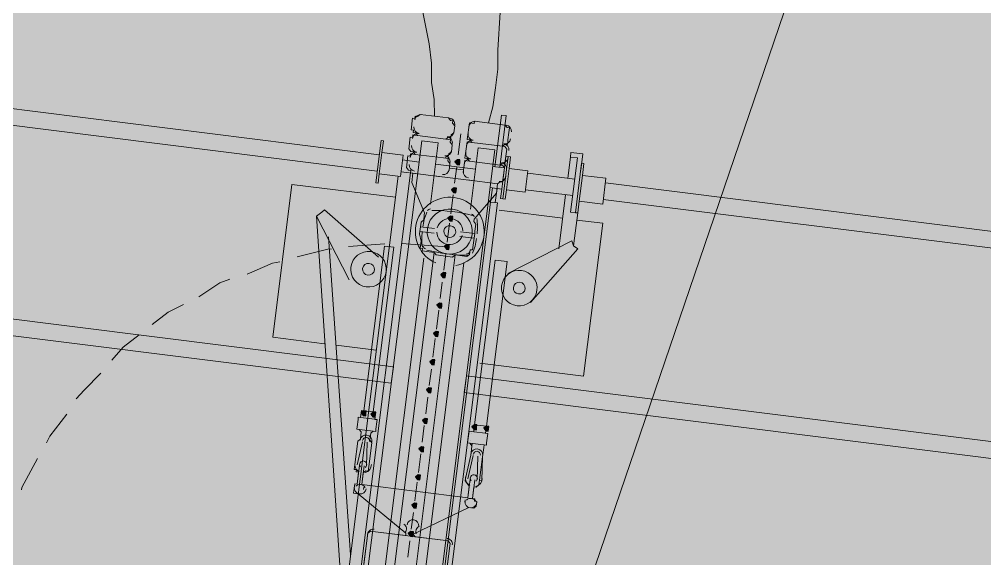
# Model space of a CAD drawing. Header units: metres. Extents: x -4 to 509425, y 7549 to 4732445.
# Drawn here: x 476025.717 to 476029.16, y 4719779.678 to 4719781.604 of the extents above; entities that cross this region are included whole.
import ezdxf

# ---------------------------------------------------------------- set-up
doc = ezdxf.new("R2010")
doc.units = ezdxf.units.M
doc.header["$LTSCALE"] = 0.01
doc.header["$MEASUREMENT"] = 0
doc.layers.get('0').update_dxf_attribs({"lineweight": 0})
for name, color, linetype in [('_SUBESTACIÓN', 1, 'Continuous'), ('NUDO GAROÑA', 211, 'Continuous'), ('SUBESTACION LA VID', 253, 'Continuous')]:
    doc.layers.add(name, color=color, linetype=linetype)

# ---------------------------------------------------------------- blocks, each defined once
blk = doc.blocks.new('A$Cfff6051d')
at = {"layer": 'SUBESTACION LA VID', "transparency": 33554687}
h = blk.add_hatch(color=256, dxfattribs=at)
h.dxf.hatch_style = 2
h.paths.add_polyline_path([(476027.2874, 4719781.0933), (476027.2885, 4719781.1017), (476027.2801, 4719781.1028), (476027.2706, 4719781.0954), (476027.278, 4719781.086), (476027.2864, 4719781.0849)])
h = blk.add_hatch(color=256, dxfattribs=at)
h.dxf.hatch_style = 2
h.paths.add_polyline_path([(476027.2748, 4719780.9925), (476027.2758, 4719781.0009), (476027.2674, 4719781.002), (476027.258, 4719780.9946), (476027.2653, 4719780.9852), (476027.2737, 4719780.9841)])
h = blk.add_hatch(color=256, dxfattribs=at)
h.dxf.hatch_style = 2
h.paths.add_polyline_path([(476027.2621, 4719780.8917), (476027.2632, 4719780.9001), (476027.2548, 4719780.9011), (476027.2453, 4719780.8938), (476027.2527, 4719780.8843), (476027.2611, 4719780.8833)])
h = blk.add_hatch(color=256, dxfattribs=at)
h.dxf.hatch_style = 2
h.paths.add_polyline_path([(476027.2495, 4719780.7909), (476027.2505, 4719780.7993), (476027.2421, 4719780.8003), (476027.2327, 4719780.793), (476027.24, 4719780.7835), (476027.2484, 4719780.7825)])
h = blk.add_hatch(color=256, dxfattribs=at)
h.dxf.hatch_style = 2
h.paths.add_polyline_path([(476027.2369, 4719780.6901), (476027.2379, 4719780.6985), (476027.2295, 4719780.6995), (476027.2201, 4719780.6922), (476027.2274, 4719780.6827), (476027.2358, 4719780.6817)])
h = blk.add_hatch(color=256, dxfattribs=at)
h.dxf.hatch_style = 2
h.paths.add_polyline_path([(476027.2232, 4719780.5809), (476027.2242, 4719780.5893), (476027.2158, 4719780.5903), (476027.2064, 4719780.583), (476027.2137, 4719780.5735), (476027.2221, 4719780.5725)])
h = blk.add_hatch(color=256, dxfattribs=at)
h.dxf.hatch_style = 2
h.paths.add_polyline_path([(476027.2105, 4719780.4801), (476027.2116, 4719780.4885), (476027.2032, 4719780.4895), (476027.1937, 4719780.4822), (476027.2011, 4719780.4727), (476027.2095, 4719780.4717)])
h = blk.add_hatch(color=256, dxfattribs=at)
h.dxf.hatch_style = 2
h.paths.add_polyline_path([(476027.1979, 4719780.3793), (476027.1989, 4719780.3877), (476027.1905, 4719780.3887), (476027.1811, 4719780.3814), (476027.1884, 4719780.3719), (476027.1968, 4719780.3709)])
h = blk.add_hatch(color=256, dxfattribs=at)
h.dxf.hatch_style = 2
h.paths.add_polyline_path([(476027.1853, 4719780.2785), (476027.1863, 4719780.2869), (476027.1779, 4719780.2879), (476027.1685, 4719780.2806), (476027.1758, 4719780.2711), (476027.1842, 4719780.2701)])
h = blk.add_hatch(color=256, dxfattribs=at)
h.dxf.hatch_style = 2
h.paths.add_polyline_path([(476026.9532, 4719780.1966), (476026.9542, 4719780.205), (476026.9458, 4719780.2061), (476026.9364, 4719780.1988), (476026.9437, 4719780.1893), (476026.9521, 4719780.1882)])
h = blk.add_hatch(color=256, dxfattribs=at)
h.dxf.hatch_style = 2
h.paths.add_polyline_path([(476026.9868, 4719780.1924), (476026.9878, 4719780.2008), (476026.9794, 4719780.2019), (476026.97, 4719780.1945), (476026.9773, 4719780.1851), (476026.9857, 4719780.184)])
h = blk.add_hatch(color=256, dxfattribs=at)
h.dxf.hatch_style = 2
h.paths.add_polyline_path([(476027.1716, 4719780.1693), (476027.1726, 4719780.1777), (476027.1642, 4719780.1787), (476027.1548, 4719780.1714), (476027.1621, 4719780.1619), (476027.1705, 4719780.1609)])
h = blk.add_hatch(color=256, dxfattribs=at)
h.dxf.hatch_style = 2
h.paths.add_polyline_path([(476027.348, 4719780.1472), (476027.349, 4719780.1556), (476027.3406, 4719780.1566), (476027.3312, 4719780.1493), (476027.3385, 4719780.1398), (476027.3469, 4719780.1388)])
h = blk.add_hatch(color=256, dxfattribs=at)
h.dxf.hatch_style = 2
h.paths.add_polyline_path([(476027.39, 4719780.1419), (476027.391, 4719780.1503), (476027.3826, 4719780.1513), (476027.3732, 4719780.144), (476027.3805, 4719780.1345), (476027.3889, 4719780.1335)])
h = blk.add_hatch(color=256, dxfattribs=at)
h.dxf.hatch_style = 2
h.paths.add_polyline_path([(476027.1589, 4719780.0685), (476027.16, 4719780.0769), (476027.1516, 4719780.0779), (476027.1421, 4719780.0706), (476027.1495, 4719780.0611), (476027.1579, 4719780.0601)])
h = blk.add_hatch(color=256, dxfattribs=at)
h.dxf.hatch_style = 2
h.paths.add_polyline_path([(476027.1463, 4719779.9677), (476027.1473, 4719779.9761), (476027.1389, 4719779.9771), (476027.1295, 4719779.9698), (476027.1368, 4719779.9603), (476027.1452, 4719779.9593)])
h = blk.add_hatch(color=256, dxfattribs=at)
h.dxf.hatch_style = 2
h.paths.add_polyline_path([(476027.1336, 4719779.8669), (476027.1347, 4719779.8753), (476027.1263, 4719779.8763), (476027.1168, 4719779.869), (476027.1242, 4719779.8595), (476027.1326, 4719779.8585)])
h = blk.add_hatch(color=256, dxfattribs=at)
h.dxf.hatch_style = 2
h.paths.add_polyline_path([(476027.121, 4719779.7661), (476027.1221, 4719779.7745), (476027.1137, 4719779.7755), (476027.1042, 4719779.7682), (476027.1116, 4719779.7587), (476027.12, 4719779.7577)])
at = {"layer": 'SUBESTACION LA VID', "lineweight": 15}
for p, q in [((476023.565, 4719781.5514), (476027.0007, 4719781.1207)), ((476023.5576, 4719781.4926), (476026.9934, 4719781.0619)), ((476027.1184, 4719781.2425), (476027.1152, 4719781.2173)), ((476027.2476, 4719781.2519), (476027.1468, 4719781.2645)), ((476027.2664, 4719781.1983), (476027.2696, 4719781.2235)), ((476027.3168, 4719781.192), (476027.32, 4719781.2172)), ((476027.34, 4719781.2403), (476027.4492, 4719781.2266)), ((476027.11, 4719781.1753), (476027.1068, 4719781.1501)), ((476027.2381, 4719781.1763), (476027.1373, 4719781.1889)), ((476027.1373, 4719781.1889), (476027.2381, 4719781.1763)), ((476027.2916, 4719781.1952), (476027.2822, 4719781.1196)), ((476027.4628, 4719781.1993), (476027.4597, 4719781.1741)), ((476026.7002, 4719777.5663), (476027.152, 4719781.17)), ((476027.2108, 4719781.1626), (476027.152, 4719781.17)), ((476027.1834, 4719780.9442), (476027.2108, 4719781.1626)), ((476027.258, 4719781.1311), (476027.2612, 4719781.1563)), ((476027.3084, 4719781.1248), (476027.3116, 4719781.15)), ((476027.3262, 4719780.9263), (476027.3536, 4719781.1447)), ((476027.3305, 4719781.1647), (476027.4397, 4719781.151)), ((476027.4397, 4719781.151), (476027.3305, 4719781.1647)), ((476027.3536, 4719781.1447), (476027.4124, 4719781.1374)), ((476027.0102, 4719781.1281), (476027.0007, 4719781.0525)), ((476027.1015, 4719781.1081), (476027.0984, 4719781.0829)), ((476027.2297, 4719781.1091), (476027.1289, 4719781.1217)), ((476027.1289, 4719781.1217), (476027.2297, 4719781.1091)), ((476027.4124, 4719781.1374), (476027.1996, 4719779.4405)), ((476027.4544, 4719781.1321), (476027.4512, 4719781.1069)), ((476027.6728, 4719781.0365), (476027.6822, 4719781.1121)), ((476027.0837, 4719781.1018), (476027.1425, 4719781.0944)), ((476027.2013, 4719781.087), (476027.3441, 4719781.0691)), ((476027.2496, 4719781.0639), (476027.2528, 4719781.0891)), ((476027.2506, 4719781.0723), (476027.3011, 4719781.066)), ((476027.2769, 4719781.0776), (476027.2695, 4719781.0188)), ((476027.3, 4719781.0576), (476027.3032, 4719781.0828)), ((476027.3221, 4719781.0975), (476027.4313, 4719781.0838)), ((476027.4313, 4719781.0838), (476027.3221, 4719781.0975)), ((476027.447, 4719781.0733), (476027.4375, 4719780.9977)), ((476027.4638, 4719781.0712), (476027.4543, 4719780.9956)), ((476027.0679, 4719781.044), (476026.8183, 4719779.0531)), ((476026.8603, 4719779.0479), (476027.112, 4719781.0556)), ((476027.0784, 4719781.0598), (476027.1372, 4719781.0524)), ((476027.1204, 4719781.0545), (476027.2212, 4719781.0419)), ((476027.196, 4719781.045), (476027.3388, 4719781.0271)), ((476027.446, 4719781.0649), (476027.4428, 4719781.0397)), ((476027.53, 4719781.0544), (476027.698, 4719781.0333)), ((476027.7137, 4719780.9545), (476027.7253, 4719781.0469)), ((476027.4228, 4719781.0166), (476027.3136, 4719781.0303)), ((476027.4039, 4719781.0019), (476027.3976, 4719780.9515)), ((476027.8072, 4719781.0196), (476030.9741, 4719780.6226)), ((476027.2643, 4719780.9768), (476027.2558, 4719780.9095)), ((476027.4207, 4719780.9998), (476027.4144, 4719780.9494)), ((476027.5226, 4719780.9956), (476027.6906, 4719780.9745)), ((476027.6654, 4719780.9777), (476027.6412, 4719780.7844)), ((476027.7998, 4719780.9608), (476030.9667, 4719780.5638)), ((476026.777, 4719780.9013), (476026.872, 4719779.4816)), ((476027.6549, 4719780.8936), (476027.4281, 4719780.9221)), ((476027.7084, 4719780.9125), (476027.6937, 4719780.7949)), ((476027.1981, 4719780.8571), (476027.1477, 4719780.8634)), ((476027.2516, 4719780.8759), (476027.2432, 4719780.8087)), ((476027.196, 4719780.8403), (476027.1456, 4719780.8466)), ((476027.2884, 4719780.8287), (476027.3388, 4719780.8224)), ((476027.2905, 4719780.8455), (476027.3409, 4719780.8392)), ((476026.819, 4719780.8278), (476026.8984, 4719779.6916)), ((476027.0206, 4719780.8025), (476026.8914, 4719780.7931)), ((476026.9458, 4719780.2061), (476027.0195, 4719780.7941)), ((476027.0531, 4719780.7899), (476027.0195, 4719780.7941)), ((476027.2411, 4719780.7919), (476027.0804, 4719780.8036)), ((476027.1959, 4719780.772), (476026.841, 4719777.9411)), ((476027.2715, 4719780.7625), (476026.9166, 4719777.9316)), ((476026.9794, 4719780.2019), (476027.0531, 4719780.7899)), ((476027.2379, 4719780.7667), (476027.2306, 4719780.7079)), ((476026.997, 4719779.4574), (476027.1592, 4719780.751)), ((476027.1398, 4719779.4395), (476027.302, 4719780.7331)), ((476027.3406, 4719780.1566), (476027.4143, 4719780.7446)), ((476027.3826, 4719780.1513), (476027.4563, 4719780.7394)), ((476027.4143, 4719780.7446), (476027.4563, 4719780.7394)), ((476027.2253, 4719780.6659), (476027.2179, 4719780.6071)), ((476027.2127, 4719780.5651), (476027.2042, 4719780.4979)), ((476026.8052, 4719780.4456), (476026.6204, 4719780.4687)), ((476027.2, 4719780.4643), (476027.1916, 4719780.3971)), ((476026.99, 4719780.4224), (476026.8472, 4719780.4403)), ((476027.1863, 4719780.3551), (476027.179, 4719780.2963)), ((476027.3596, 4719780.3761), (476027.7292, 4719780.3297)), ((476027.1737, 4719780.2543), (476027.1663, 4719780.1955)), ((476026.9216, 4719780.1494), (476026.9248, 4719780.1746)), ((476026.9248, 4719780.1746), (476026.9248, 4719780.1746)), ((476026.993, 4719780.1746), (476026.9258, 4719780.183)), ((476026.9342, 4719780.182), (476026.9364, 4719780.1988)), ((476026.9794, 4719780.2019), (476026.9458, 4719780.2061)), ((476026.9846, 4719780.1756), (476026.9868, 4719780.1924)), ((476026.9878, 4719780.1326), (476026.9206, 4719780.141)), ((476026.9216, 4719780.1494), (476026.9216, 4719780.1494)), ((476026.929, 4719780.1399), (476026.9363, 4719780.1305)), ((476026.9888, 4719780.141), (476026.992, 4719780.1662)), ((476026.9888, 4719780.141), (476026.9888, 4719780.141)), ((476026.992, 4719780.1662), (476026.992, 4719780.1662)), ((476027.1611, 4719780.1535), (476027.1537, 4719780.0947)), ((476027.3375, 4719780.1314), (476027.3396, 4719780.1482)), ((476027.3406, 4719780.1566), (476027.3826, 4719780.1513)), ((476027.3795, 4719780.1261), (476027.3816, 4719780.1429)), ((476026.9332, 4719780.1053), (476026.9363, 4719780.1305)), ((476026.9668, 4719780.1011), (476026.9699, 4719780.1263)), ((476026.9794, 4719780.1336), (476026.9699, 4719780.1263)), ((476027.3164, 4719780.0999), (476027.3196, 4719780.1251)), ((476027.328, 4719780.1241), (476027.328, 4719780.1241)), ((476027.3291, 4719780.1325), (476027.3879, 4719780.1251)), ((476027.3836, 4719780.0915), (476027.3868, 4719780.1167)), ((476027.3868, 4719780.1167), (476027.3868, 4719780.1167)), ((476026.9132, 4719780.0139), (476026.9237, 4719780.0979)), ((476026.9216, 4719780.0129), (476026.9405, 4719780.0958)), ((476026.9552, 4719780.0087), (476026.9573, 4719780.0937)), ((476026.9636, 4719780.0076), (476026.9741, 4719780.0916)), ((476027.3238, 4719780.0904), (476027.3826, 4719780.0831)), ((476027.3238, 4719780.0904), (476027.3311, 4719780.081)), ((476027.3248, 4719780.0989), (476027.3248, 4719780.0989)), ((476027.328, 4719780.0558), (476027.3311, 4719780.081)), ((476027.37, 4719780.0505), (476027.3731, 4719780.0757)), ((476027.3742, 4719780.0841), (476027.3731, 4719780.0757)), ((476027.3836, 4719780.0915), (476027.3836, 4719780.0915)), ((476027.1484, 4719780.0527), (476027.14, 4719779.9855)), ((476027.308, 4719779.9644), (476027.3269, 4719780.0474)), ((476027.3164, 4719779.9634), (476027.3353, 4719780.0463)), ((476027.35, 4719779.9592), (476027.3521, 4719780.0442)), ((476027.3584, 4719779.9581), (476027.3689, 4719780.0421)), ((476026.93, 4719780.0118), (476026.9216, 4719779.9446)), ((476026.9468, 4719780.0097), (476026.9384, 4719779.9425)), ((476026.9111, 4719779.9289), (476026.9121, 4719779.9373)), ((476026.9384, 4719779.9425), (476027.3164, 4719779.8951)), ((476026.9447, 4719779.9247), (476026.9457, 4719779.9331)), ((476027.1358, 4719779.9519), (476027.1274, 4719779.8847)), ((476027.3248, 4719779.9623), (476027.3164, 4719779.8951)), ((476027.3416, 4719779.9602), (476027.3332, 4719779.893)), ((476026.9257, 4719779.91), (476027.0958, 4719779.7692)), ((476027.3059, 4719779.8794), (476027.3069, 4719779.8878)), ((476027.3479, 4719779.8741), (476027.3489, 4719779.8825)), ((476027.1221, 4719779.8427), (476027.1147, 4719779.7839)), ((476027.3206, 4719779.8605), (476027.121, 4719779.7661)), ((476026.9456, 4719779.6601), (476026.9593, 4719779.7693)), ((476026.9772, 4719779.7756), (476027.2376, 4719779.7429)), ((476027.1094, 4719779.7419), (476027.1021, 4719779.6831)), ((476027.2523, 4719779.724), (476027.2396, 4719779.6232))]:
    blk.add_line(p, q, dxfattribs=at)
for points in [[(476027.1972, 4719781.2582), (476027.1961, 4719781.3181), (476027.1867, 4719781.379), (476027.1867, 4719781.4472), (476027.1784, 4719781.5165), (476027.1521, 4719781.6478), (476027.1343, 4719781.778), (476027.126, 4719781.8473), (476027.1249, 4719781.9072), (476027.1239, 4719781.967), (476027.1323, 4719782.0342), (476027.1397, 4719782.093), (476027.1555, 4719782.1508), (476027.167, 4719782.1749), (476027.1797, 4719782.2075), (476027.1912, 4719782.2316), (476027.2112, 4719782.2547)], [(476027.3904, 4719781.234), (476027.4061, 4719781.2917), (476027.4146, 4719781.3589), (476027.423, 4719781.4261), (476027.423, 4719781.4944), (476027.4315, 4719781.6298), (476027.4389, 4719781.7569), (476027.4473, 4719781.8241), (476027.4557, 4719781.8913), (476027.4715, 4719781.9491), (476027.4883, 4719782.0152), (476027.5125, 4719782.0719), (476027.544, 4719782.1191), (476027.5556, 4719782.1433), (476027.5766, 4719782.1748), (476027.5965, 4719782.1979), (476027.6154, 4719782.2126)], [(476027.1468, 4719781.2645), (476027.1373, 4719781.2572), (476027.1289, 4719781.2582), (476027.1279, 4719781.2498), (476027.1195, 4719781.2509), (476027.1184, 4719781.2425), (476027.1152, 4719781.2173), (476027.1142, 4719781.2089), (476027.1226, 4719781.2078), (476027.1215, 4719781.1994), (476027.1299, 4719781.1984), (476027.1373, 4719781.1889), (476027.1289, 4719781.19), (476027.1205, 4719781.191), (476027.1194, 4719781.1826), (476027.111, 4719781.1837), (476027.11, 4719781.1753), (476027.1068, 4719781.1501), (476027.1058, 4719781.1417), (476027.1131, 4719781.1322), (476027.1215, 4719781.1312), (476027.1289, 4719781.1217), (476027.1205, 4719781.1228), (476027.1121, 4719781.1238), (476027.111, 4719781.1154), (476027.1026, 4719781.1165), (476027.1015, 4719781.1081), (476027.0984, 4719781.0829), (476027.0973, 4719781.0745), (476027.1047, 4719781.065), (476027.1131, 4719781.064), (476027.112, 4719781.0556), (476027.1204, 4719781.0545), (476027.1162, 4719781.0209), (476027.1624, 4719780.9127), (476027.1613, 4719780.9043), (476027.1592, 4719780.8875), (476027.1498, 4719780.8802), (476027.1477, 4719780.8634), (476027.1456, 4719780.8466), (476027.1445, 4719780.8382), (476027.1497, 4719780.8119), (476027.1476, 4719780.7951), (476027.1466, 4719780.7867), (476027.155, 4719780.7857), (476027.1539, 4719780.7773), (476027.1623, 4719780.7762), (476027.1707, 4719780.7752), (476027.1791, 4719780.7741), (476027.1875, 4719780.7731), (476027.1959, 4719780.772), (476027.2033, 4719780.7626), (476027.2285, 4719780.7594), (476027.2369, 4719780.7583), (476027.2453, 4719780.7573), (476027.2621, 4719780.7552), (476027.2715, 4719780.7625), (476027.2883, 4719780.7604), (476027.2967, 4719780.7594), (476027.3051, 4719780.7583), (476027.3135, 4719780.7573), (476027.323, 4719780.7646), (476027.324, 4719780.773), (476027.3251, 4719780.7814), (476027.3335, 4719780.7804), (476027.3346, 4719780.7888), (476027.3356, 4719780.7972), (476027.3367, 4719780.8056), (476027.3377, 4719780.814), (476027.3388, 4719780.8224), (476027.3409, 4719780.8392), (476027.3419, 4719780.8476), (476027.344, 4719780.8644), (476027.3451, 4719780.8728), (476027.3377, 4719780.8822), (476027.3388, 4719780.8906), (476027.4186, 4719780.983), (476027.4228, 4719781.0166), (476027.4323, 4719781.0239), (476027.4407, 4719781.0229), (476027.4417, 4719781.0313), (476027.4428, 4719781.0397), (476027.446, 4719781.0649), (476027.447, 4719781.0733), (476027.4397, 4719781.0827), (476027.4313, 4719781.0838), (476027.4407, 4719781.0911), (476027.4491, 4719781.0901), (476027.4502, 4719781.0985), (476027.4512, 4719781.1069), (476027.4544, 4719781.1321), (476027.4554, 4719781.1405), (476027.4481, 4719781.15), (476027.4397, 4719781.151), (476027.4491, 4719781.1584), (476027.4575, 4719781.1573), (476027.4586, 4719781.1657), (476027.4597, 4719781.1741), (476027.4628, 4719781.1993), (476027.4639, 4719781.2077), (476027.4649, 4719781.2161), (476027.4565, 4719781.2172), (476027.4492, 4719781.2266), (476027.34, 4719781.2403), (476027.3389, 4719781.2319), (476027.3305, 4719781.2329), (476027.3221, 4719781.234), (476027.3211, 4719781.2256), (476027.32, 4719781.2172), (476027.3168, 4719781.192), (476027.3158, 4719781.1836), (476027.3147, 4719781.1752), (476027.3231, 4719781.1741), (476027.3305, 4719781.1647), (476027.3221, 4719781.1657), (476027.3137, 4719781.1668), (476027.3126, 4719781.1584), (476027.3116, 4719781.15), (476027.3084, 4719781.1248), (476027.3074, 4719781.1164), (476027.3063, 4719781.108), (476027.3147, 4719781.1069), (476027.3221, 4719781.0975), (476027.3137, 4719781.0985), (476027.3053, 4719781.0996), (476027.3042, 4719781.0912), (476027.3032, 4719781.0828), (476027.3011, 4719781.066), (476027.2506, 4719781.0723), (476027.2528, 4719781.0891), (476027.2454, 4719781.0986), (476027.2465, 4719781.107), (476027.2381, 4719781.108), (476027.2297, 4719781.1091), (476027.2381, 4719781.108), (476027.2391, 4719781.1164), (476027.2475, 4719781.1154), (476027.2486, 4719781.1238), (476027.258, 4719781.1311), (476027.2612, 4719781.1563), (476027.2538, 4719781.1658), (476027.2549, 4719781.1742), (476027.2465, 4719781.1752), (476027.2381, 4719781.1763), (476027.2475, 4719781.1836), (476027.2559, 4719781.1826), (476027.257, 4719781.191), (476027.2664, 4719781.1983), (476027.2696, 4719781.2235), (476027.2623, 4719781.233), (476027.2633, 4719781.2414), (476027.2549, 4719781.2424), (476027.2476, 4719781.2519), (476027.1468, 4719781.2645)], [(476027.4302, 4719781.0754), (476027.4534, 4719781.2602), (476027.4366, 4719781.2623), (476027.4134, 4719781.0775)], [(476026.9965, 4719781.0189), (476027.0007, 4719781.0525), (476027.0763, 4719781.043), (476027.0858, 4719781.1186), (476027.0102, 4719781.1281), (476027.0155, 4719781.1701), (476027.0071, 4719781.1711), (476026.9881, 4719781.0199), (476026.9965, 4719781.0189)], [(476027.405, 4719781.0786), (476027.447, 4719781.0733), (476027.4523, 4719781.1153), (476027.4607, 4719781.1142), (476027.4417, 4719780.963), (476027.4333, 4719780.9641), (476027.4375, 4719780.9977), (476027.3955, 4719781.003)], [(476027.4501, 4719780.962), (476027.4543, 4719780.9956), (476027.5215, 4719780.9872), (476027.531, 4719781.0628), (476027.4638, 4719781.0712), (476027.4691, 4719781.1132), (476027.4607, 4719781.1142), (476027.4417, 4719780.963), (476027.4501, 4719780.962)], [(476027.719, 4719781.0648), (476027.7264, 4719781.1236), (476027.6844, 4719781.1289), (476027.6822, 4719781.1121), (476027.7074, 4719781.1089), (476027.6832, 4719780.9157), (476027.7, 4719780.9136)], [(476027.7084, 4719780.9125), (476027.7137, 4719780.9545), (476027.7977, 4719780.944), (476027.8093, 4719781.0364), (476027.7253, 4719781.0469), (476027.7305, 4719781.0889), (476027.7221, 4719781.09), (476027.7, 4719780.9136), (476027.7084, 4719780.9125)], [(476027.1204, 4719781.0545), (476027.1162, 4719781.0209), (476027.1624, 4719780.9127)], [(476026.6204, 4719780.4687), (476026.6888, 4719781.0148), (476027.0584, 4719780.9684)], [(476027.4228, 4719781.0166), (476027.4186, 4719780.983), (476027.3388, 4719780.8906)], [(476027.2406, 4719779.4951), (476027.4228, 4719780.9483), (476027.3976, 4719780.9515), (476027.2154, 4719779.4982)], [(476026.8935, 4719780.6734), (476026.777, 4719780.9013), (476026.7959, 4719780.916), (476026.8054, 4719780.9234), (476026.9975, 4719780.7542)], [(476027.7292, 4719780.3297), (476027.7977, 4719780.8757), (476027.7053, 4719780.8873)], [(476027.0509, 4719780.3636), (476027.0435, 4719780.3048), (476023.339, 4719780.7692), (476023.3463, 4719780.828), (476027.0509, 4719780.3636)], [(476027.0509, 4719780.3636), (476027.0435, 4719780.3048), (476023.339, 4719780.7692), (476023.3463, 4719780.828), (476027.0509, 4719780.3636)], [(476027.4563, 4719780.7394), (476027.4143, 4719780.7446), (476027.3406, 4719780.1566), (476027.3396, 4719780.1482), (476027.3375, 4719780.1314), (476027.3291, 4719780.1325), (476027.3207, 4719780.1335), (476027.3196, 4719780.1251), (476027.3164, 4719780.0999), (476027.3154, 4719780.0915), (476027.3238, 4719780.0904), (476027.3322, 4719780.0894), (476027.3311, 4719780.081), (476027.328, 4719780.0558), (476027.3269, 4719780.0474), (476027.308, 4719779.9644), (476027.3069, 4719779.956), (476027.3143, 4719779.9466), (476027.3216, 4719779.9371), (476027.3164, 4719779.8951), (476026.9384, 4719779.9425), (476026.9436, 4719779.9845), (476026.9531, 4719779.9919), (476026.9615, 4719779.9908), (476026.9625, 4719779.9992), (476026.9636, 4719780.0076), (476026.9741, 4719780.0916), (476026.9668, 4719780.1011), (476026.9699, 4719780.1263), (476026.9794, 4719780.1336), (476026.9878, 4719780.1326), (476026.9888, 4719780.141), (476026.992, 4719780.1662), (476026.993, 4719780.1746), (476026.9846, 4719780.1756), (476026.9868, 4719780.1924), (476026.9878, 4719780.2008), (476026.9794, 4719780.2019), (476027.0531, 4719780.7899), (476027.0195, 4719780.7941), (476026.9458, 4719780.2061), (476026.9374, 4719780.2072), (476026.9364, 4719780.1988), (476026.9342, 4719780.182), (476026.9258, 4719780.183), (476026.9248, 4719780.1746), (476026.9216, 4719780.1494), (476026.9206, 4719780.141), (476026.929, 4719780.1399), (476026.9363, 4719780.1305), (476026.9332, 4719780.1053), (476026.9237, 4719780.0979), (476026.9132, 4719780.0139), (476026.9121, 4719780.0055), (476026.9111, 4719779.9971), (476026.9195, 4719779.9961), (476026.9184, 4719779.9877), (476026.9268, 4719779.9866), (476026.9216, 4719779.9446), (476026.9132, 4719779.9457), (476026.9121, 4719779.9373), (476026.9111, 4719779.9289), (476026.91, 4719779.9205), (476026.9089, 4719779.9121), (476026.9173, 4719779.911), (476026.9257, 4719779.91), (476027.0958, 4719779.7692), (476027.0948, 4719779.7608), (476026.9772, 4719779.7756), (476026.9688, 4719779.7766), (476026.9593, 4719779.7693), (476026.9582, 4719779.7609), (476026.6876, 4719777.602)], [(476026.9816, 4719777.5651), (476027.2523, 4719779.724), (476027.2533, 4719779.7324), (476027.246, 4719779.7419), (476027.2376, 4719779.7429), (476027.1284, 4719779.7566), (476027.121, 4719779.7661), (476027.3206, 4719779.8605), (476027.329, 4719779.8594), (476027.3374, 4719779.8584), (476027.3468, 4719779.8657), (476027.3479, 4719779.8741), (476027.3489, 4719779.8825), (476027.3405, 4719779.8836), (476027.3416, 4719779.892), (476027.3332, 4719779.893), (476027.3384, 4719779.935), (476027.3468, 4719779.934), (476027.3563, 4719779.9413), (476027.3573, 4719779.9497), (476027.3584, 4719779.9581), (476027.3668, 4719779.9571), (476027.3689, 4719780.0421), (476027.37, 4719780.0505), (476027.3731, 4719780.0757), (476027.3742, 4719780.0841), (476027.3826, 4719780.0831), (476027.3836, 4719780.0915), (476027.3868, 4719780.1167), (476027.3879, 4719780.1251), (476027.3795, 4719780.1261), (476027.3816, 4719780.1429), (476027.3826, 4719780.1513), (476027.4563, 4719780.7394)], [(476027.5403, 4719780.5923), (476027.7094, 4719780.7844), (476027.6937, 4719780.7949), (476027.6874, 4719780.8128), (476027.4595, 4719780.6963)], [(476026.8305, 4719780.7837), (476026.8221, 4719780.7847), (476026.7076, 4719780.7564)], [(476026.6457, 4719780.7386), (476026.6194, 4719780.7334), (476026.5291, 4719780.6935)], [(476026.4671, 4719780.6757), (476026.4314, 4719780.6631), (476026.3569, 4719780.6127)], [(476026.3022, 4719780.5854), (476026.2476, 4719780.5581), (476026.1909, 4719780.5141)], [(476026.1436, 4719780.4773), (476026.0869, 4719780.4332), (476026.047, 4719780.387)], [(476026.0071, 4719780.3409), (476025.9482, 4719780.28), (476025.9188, 4719780.2495)], [(476027.3113, 4719780.3309), (476027.3039, 4719780.2721), (476031.0169, 4719779.8066), (476031.0242, 4719779.8654), (476027.3113, 4719780.3309)], [(476027.3113, 4719780.3309), (476027.3039, 4719780.2721), (476031.0169, 4719779.8066), (476031.0242, 4719779.8654), (476027.3113, 4719780.3309)], [(476025.8863, 4719780.1939), (476025.8253, 4719780.1162), (476025.8138, 4719780.0921)], [(476025.7812, 4719780.0364), (476025.7255, 4719779.9325), (476025.7244, 4719779.9241)]]:
    blk.add_lwpolyline(points, dxfattribs=at)
at = {"layer": 'SUBESTACION LA VID'}
for points in [[(476027.2874, 4719781.0933), (476027.2885, 4719781.1017), (476027.2801, 4719781.1028), (476027.2706, 4719781.0954), (476027.278, 4719781.086), (476027.2864, 4719781.0849)], [(476027.2748, 4719780.9925), (476027.2758, 4719781.0009), (476027.2674, 4719781.002), (476027.258, 4719780.9946), (476027.2653, 4719780.9852), (476027.2737, 4719780.9841)], [(476027.2621, 4719780.8917), (476027.2632, 4719780.9001), (476027.2548, 4719780.9011), (476027.2453, 4719780.8938), (476027.2527, 4719780.8843), (476027.2611, 4719780.8833)], [(476027.2495, 4719780.7909), (476027.2505, 4719780.7993), (476027.2421, 4719780.8003), (476027.2327, 4719780.793), (476027.24, 4719780.7835), (476027.2484, 4719780.7825)], [(476027.2369, 4719780.6901), (476027.2379, 4719780.6985), (476027.2295, 4719780.6995), (476027.2201, 4719780.6922), (476027.2274, 4719780.6827), (476027.2358, 4719780.6817)], [(476027.2232, 4719780.5809), (476027.2242, 4719780.5893), (476027.2158, 4719780.5903), (476027.2064, 4719780.583), (476027.2137, 4719780.5735), (476027.2221, 4719780.5725)], [(476027.2105, 4719780.4801), (476027.2116, 4719780.4885), (476027.2032, 4719780.4895), (476027.1937, 4719780.4822), (476027.2011, 4719780.4727), (476027.2095, 4719780.4717)], [(476027.1979, 4719780.3793), (476027.1989, 4719780.3877), (476027.1905, 4719780.3887), (476027.1811, 4719780.3814), (476027.1884, 4719780.3719), (476027.1968, 4719780.3709)], [(476027.1853, 4719780.2785), (476027.1863, 4719780.2869), (476027.1779, 4719780.2879), (476027.1685, 4719780.2806), (476027.1758, 4719780.2711), (476027.1842, 4719780.2701)], [(476026.9532, 4719780.1966), (476026.9542, 4719780.205), (476026.9458, 4719780.2061), (476026.9364, 4719780.1988), (476026.9437, 4719780.1893), (476026.9521, 4719780.1882)], [(476026.9868, 4719780.1924), (476026.9878, 4719780.2008), (476026.9794, 4719780.2019), (476026.97, 4719780.1945), (476026.9773, 4719780.1851), (476026.9857, 4719780.184)], [(476027.1716, 4719780.1693), (476027.1726, 4719780.1777), (476027.1642, 4719780.1787), (476027.1548, 4719780.1714), (476027.1621, 4719780.1619), (476027.1705, 4719780.1609)], [(476027.348, 4719780.1472), (476027.349, 4719780.1556), (476027.3406, 4719780.1566), (476027.3312, 4719780.1493), (476027.3385, 4719780.1398), (476027.3469, 4719780.1388)], [(476027.39, 4719780.1419), (476027.391, 4719780.1503), (476027.3826, 4719780.1513), (476027.3732, 4719780.144), (476027.3805, 4719780.1345), (476027.3889, 4719780.1335)], [(476027.1589, 4719780.0685), (476027.16, 4719780.0769), (476027.1516, 4719780.0779), (476027.1421, 4719780.0706), (476027.1495, 4719780.0611), (476027.1579, 4719780.0601)], [(476027.1463, 4719779.9677), (476027.1473, 4719779.9761), (476027.1389, 4719779.9771), (476027.1295, 4719779.9698), (476027.1368, 4719779.9603), (476027.1452, 4719779.9593)], [(476027.1336, 4719779.8669), (476027.1347, 4719779.8753), (476027.1263, 4719779.8763), (476027.1168, 4719779.869), (476027.1242, 4719779.8595), (476027.1326, 4719779.8585)], [(476027.121, 4719779.7661), (476027.1221, 4719779.7745), (476027.1137, 4719779.7755), (476027.1042, 4719779.7682), (476027.1116, 4719779.7587), (476027.12, 4719779.7577)]]:
    blk.add_lwpolyline(points, close=True, dxfattribs=at)
at = {"layer": 'SUBESTACION LA VID', "lineweight": 0}
for points in [[(476027.2874, 4719781.0933), (476027.2885, 4719781.1017), (476027.2801, 4719781.1028), (476027.2706, 4719781.0954), (476027.278, 4719781.086), (476027.2864, 4719781.0849)], [(476027.2748, 4719780.9925), (476027.2758, 4719781.0009), (476027.2674, 4719781.002), (476027.258, 4719780.9946), (476027.2653, 4719780.9852), (476027.2737, 4719780.9841)], [(476027.2621, 4719780.8917), (476027.2632, 4719780.9001), (476027.2548, 4719780.9011), (476027.2453, 4719780.8938), (476027.2527, 4719780.8843), (476027.2611, 4719780.8833)], [(476027.2495, 4719780.7909), (476027.2505, 4719780.7993), (476027.2421, 4719780.8003), (476027.2327, 4719780.793), (476027.24, 4719780.7835), (476027.2484, 4719780.7825)], [(476027.2369, 4719780.6901), (476027.2379, 4719780.6985), (476027.2295, 4719780.6995), (476027.2201, 4719780.6922), (476027.2274, 4719780.6827), (476027.2358, 4719780.6817)], [(476027.2232, 4719780.5809), (476027.2242, 4719780.5893), (476027.2158, 4719780.5903), (476027.2064, 4719780.583), (476027.2137, 4719780.5735), (476027.2221, 4719780.5725)], [(476027.2105, 4719780.4801), (476027.2116, 4719780.4885), (476027.2032, 4719780.4895), (476027.1937, 4719780.4822), (476027.2011, 4719780.4727), (476027.2095, 4719780.4717)], [(476027.1979, 4719780.3793), (476027.1989, 4719780.3877), (476027.1905, 4719780.3887), (476027.1811, 4719780.3814), (476027.1884, 4719780.3719), (476027.1968, 4719780.3709)], [(476027.1853, 4719780.2785), (476027.1863, 4719780.2869), (476027.1779, 4719780.2879), (476027.1685, 4719780.2806), (476027.1758, 4719780.2711), (476027.1842, 4719780.2701)], [(476026.9532, 4719780.1966), (476026.9542, 4719780.205), (476026.9458, 4719780.2061), (476026.9364, 4719780.1988), (476026.9437, 4719780.1893), (476026.9521, 4719780.1882)], [(476026.9868, 4719780.1924), (476026.9878, 4719780.2008), (476026.9794, 4719780.2019), (476026.97, 4719780.1945), (476026.9773, 4719780.1851), (476026.9857, 4719780.184)], [(476027.1716, 4719780.1693), (476027.1726, 4719780.1777), (476027.1642, 4719780.1787), (476027.1548, 4719780.1714), (476027.1621, 4719780.1619), (476027.1705, 4719780.1609)], [(476027.348, 4719780.1472), (476027.349, 4719780.1556), (476027.3406, 4719780.1566), (476027.3312, 4719780.1493), (476027.3385, 4719780.1398), (476027.3469, 4719780.1388)], [(476027.39, 4719780.1419), (476027.391, 4719780.1503), (476027.3826, 4719780.1513), (476027.3732, 4719780.144), (476027.3805, 4719780.1345), (476027.3889, 4719780.1335)], [(476027.1589, 4719780.0685), (476027.16, 4719780.0769), (476027.1516, 4719780.0779), (476027.1421, 4719780.0706), (476027.1495, 4719780.0611), (476027.1579, 4719780.0601)], [(476027.1463, 4719779.9677), (476027.1473, 4719779.9761), (476027.1389, 4719779.9771), (476027.1295, 4719779.9698), (476027.1368, 4719779.9603), (476027.1452, 4719779.9593)], [(476027.1336, 4719779.8669), (476027.1347, 4719779.8753), (476027.1263, 4719779.8763), (476027.1168, 4719779.869), (476027.1242, 4719779.8595), (476027.1326, 4719779.8585)], [(476027.121, 4719779.7661), (476027.1221, 4719779.7745), (476027.1137, 4719779.7755), (476027.1042, 4719779.7682), (476027.1116, 4719779.7587), (476027.12, 4719779.7577)]]:
    blk.add_lwpolyline(points, close=True, dxfattribs=at)
at = {"layer": 'SUBESTACION LA VID', "lineweight": 15}
for points in [[(476027.151, 4719781.264), (476027.1394, 4719781.2654), (476027.1288, 4719781.2572), (476027.1273, 4719781.2456)], [(476027.2701, 4719781.2277), (476027.2716, 4719781.2393), (476027.2634, 4719781.2499), (476027.2518, 4719781.2514)], [(476027.1242, 4719781.2204), (476027.1227, 4719781.2088), (476027.1309, 4719781.1982), (476027.1425, 4719781.1968)], [(476027.3442, 4719781.2398), (476027.3326, 4719781.2412), (476027.322, 4719781.233), (476027.3205, 4719781.2214)], [(476027.4717, 4719781.2024), (476027.4732, 4719781.214), (476027.465, 4719781.2246), (476027.4534, 4719781.2261)], [(476027.1425, 4719781.1968), (476027.1309, 4719781.1982), (476027.1204, 4719781.19), (476027.1189, 4719781.1784)], [(476027.2433, 4719781.1842), (476027.2549, 4719781.1827), (476027.2655, 4719781.1909), (476027.267, 4719781.2025)], [(476027.2617, 4719781.1605), (476027.2632, 4719781.1721), (476027.2549, 4719781.1827), (476027.2433, 4719781.1842)], [(476027.3357, 4719781.1726), (476027.3241, 4719781.174), (476027.3136, 4719781.1658), (476027.3121, 4719781.1542)], [(476027.3174, 4719781.1962), (476027.3159, 4719781.1846), (476027.3241, 4719781.174), (476027.3357, 4719781.1726)], [(476027.4449, 4719781.1589), (476027.4565, 4719781.1574), (476027.4671, 4719781.1656), (476027.4686, 4719781.1772)], [(476027.1157, 4719781.1532), (476027.1143, 4719781.1416), (476027.1225, 4719781.131), (476027.1341, 4719781.1296)], [(476027.4633, 4719781.1352), (476027.4648, 4719781.1468), (476027.4565, 4719781.1574), (476027.4449, 4719781.1589)], [(476027.1341, 4719781.1296), (476027.1225, 4719781.131), (476027.1119, 4719781.1228), (476027.1105, 4719781.1112)], [(476027.2349, 4719781.1169), (476027.2465, 4719781.1155), (476027.2571, 4719781.1237), (476027.2585, 4719781.1353)], [(476027.2533, 4719781.0933), (476027.2547, 4719781.1049), (476027.2465, 4719781.1155), (476027.2349, 4719781.1169)], [(476027.3273, 4719781.1054), (476027.3157, 4719781.1068), (476027.3051, 4719781.0986), (476027.3037, 4719781.087)], [(476027.3089, 4719781.129), (476027.3075, 4719781.1174), (476027.3157, 4719781.1068), (476027.3273, 4719781.1054)], [(476027.4365, 4719781.0917), (476027.4481, 4719781.0902), (476027.4587, 4719781.0984), (476027.4602, 4719781.11)], [(476027.1073, 4719781.086), (476027.1059, 4719781.0744), (476027.1141, 4719781.0638), (476027.1257, 4719781.0624)], [(476027.4549, 4719781.068), (476027.4563, 4719781.0796), (476027.4481, 4719781.0902), (476027.4365, 4719781.0917)], [(476027.2265, 4719781.0497), (476027.2381, 4719781.0483), (476027.2487, 4719781.0565), (476027.2501, 4719781.0681)], [(476027.3005, 4719781.0618), (476027.2991, 4719781.0502), (476027.3073, 4719781.0396), (476027.3189, 4719781.0382)], [(476027.4281, 4719781.0245), (476027.4397, 4719781.023), (476027.4503, 4719781.0312), (476027.4517, 4719781.0428)], [(476027.1705, 4719780.9152), (476027.1627, 4719780.8984), (476027.1579, 4719780.8804), (476027.1561, 4719780.862)], [(476027.1838, 4719780.927), (476027.1789, 4719780.927), (476027.1744, 4719780.9241), (476027.1724, 4719780.9196)], [(476027.3334, 4719780.9034), (476027.2858, 4719780.916), (476027.2368, 4719780.9221), (476027.1876, 4719780.9217)], [(476027.3392, 4719780.8987), (476027.3383, 4719780.9035), (476027.3347, 4719780.9074), (476027.33, 4719780.9087)], [(476027.3492, 4719780.8378), (476027.352, 4719780.8561), (476027.3517, 4719780.8747), (476027.3483, 4719780.8929)], [(476027.1541, 4719780.8458), (476027.1513, 4719780.8276), (476027.1515, 4719780.8089), (476027.1549, 4719780.7908)], [(476027.1567, 4719780.7944), (476027.1576, 4719780.7895), (476027.1612, 4719780.7857), (476027.1659, 4719780.7844)], [(476027.3327, 4719780.7685), (476027.3405, 4719780.7853), (476027.3453, 4719780.8032), (476027.3471, 4719780.8216)], [(476027.1698, 4719780.7802), (476027.2174, 4719780.7677), (476027.2664, 4719780.7615), (476027.3156, 4719780.7619)], [(476027.3121, 4719780.7661), (476027.317, 4719780.7661), (476027.3214, 4719780.769), (476027.3235, 4719780.7735)], [(476026.9144, 4719780.0217), (476026.9111, 4719780.0086), (476026.9171, 4719779.9949), (476026.929, 4719779.9884)], [(476026.9308, 4719780.0176), (476026.9298, 4719780.0136), (476026.9308, 4719780.0093), (476026.9335, 4719780.0061)], [(476026.9503, 4719780.004), (476026.9538, 4719780.0064), (476026.9558, 4719780.0103), (476026.9558, 4719780.0145)], [(476026.9504, 4719779.9857), (476026.9635, 4719779.989), (476026.9727, 4719780.0009), (476026.9727, 4719780.0144)], [(476027.3092, 4719779.9722), (476027.3059, 4719779.9591), (476027.3119, 4719779.9454), (476027.3238, 4719779.9389)], [(476027.3256, 4719779.9681), (476027.3246, 4719779.9641), (476027.3256, 4719779.9598), (476027.3283, 4719779.9566)], [(476027.3451, 4719779.9545), (476027.3486, 4719779.9569), (476027.3506, 4719779.9608), (476027.3506, 4719779.965)], [(476027.3452, 4719779.9362), (476027.3583, 4719779.9395), (476027.3675, 4719779.9514), (476027.3676, 4719779.9649)], [(476027.1432, 4719779.7942), (476027.1328, 4719779.7895), (476027.1281, 4719779.7774), (476027.1324, 4719779.7668)]]:
    blk.add_open_spline(points, degree=3, dxfattribs=at)
for points, knots in [([(476027.2731, 4719780.7251), (476027.333, 4719780.7354), (476027.3763, 4719780.7881), (476027.3749, 4719780.8489), (476027.3735, 4719780.9097), (476027.3277, 4719780.9603), (476027.2674, 4719780.9678), (476027.2071, 4719780.9754), (476027.1503, 4719780.9376), (476027.1339, 4719780.8791), (476027.1175, 4719780.8205), (476027.1465, 4719780.7588), (476027.202, 4719780.734)], [0, 0, 0, 0, 1, 1, 1, 2, 2, 2, 3, 3, 3, 4, 4, 4, 4]), ([(476027.3319, 4719780.836), (476027.3375, 4719780.8801), (476027.3062, 4719780.9203), (476027.2621, 4719780.9258), (476027.2181, 4719780.9313), (476027.1779, 4719780.9001), (476027.1723, 4719780.856), (476027.1668, 4719780.8119), (476027.1981, 4719780.7717), (476027.2421, 4719780.7662), (476027.2862, 4719780.7607), (476027.3264, 4719780.7919), (476027.3319, 4719780.836)], [0, 0, 0, 0, 1, 1, 1, 2, 2, 2, 3, 3, 3, 4, 4, 4, 4]), ([(476027.2986, 4719780.8485), (476027.2974, 4719780.871), (476027.2803, 4719780.8894), (476027.2579, 4719780.8922), (476027.2356, 4719780.895), (476027.2144, 4719780.8814), (476027.2077, 4719780.8599)], [0, 0, 0, 0, 1, 1, 1, 2, 2, 2, 2]), ([(476027.2731, 4719780.8434), (476027.2746, 4719780.855), (476027.2664, 4719780.8656), (476027.2548, 4719780.867), (476027.2432, 4719780.8685), (476027.2326, 4719780.8603), (476027.2311, 4719780.8486), (476027.2297, 4719780.8371), (476027.2379, 4719780.8265), (476027.2495, 4719780.825), (476027.2611, 4719780.8236), (476027.2717, 4719780.8318), (476027.2731, 4719780.8434)], [0, 0, 0, 0, 1, 1, 1, 2, 2, 2, 3, 3, 3, 4, 4, 4, 4]), ([(476027.2056, 4719780.8435), (476027.2069, 4719780.821), (476027.224, 4719780.8026), (476027.2463, 4719780.7998), (476027.2687, 4719780.797), (476027.2898, 4719780.8106), (476027.2966, 4719780.8321)], [0, 0, 0, 0, 1, 1, 1, 2, 2, 2, 2]), ([(476027.0253, 4719780.7038), (476027.0296, 4719780.7386), (476027.005, 4719780.7703), (476026.9702, 4719780.7747), (476026.9354, 4719780.7791), (476026.9036, 4719780.7544), (476026.8993, 4719780.7196), (476026.8949, 4719780.6848), (476026.9196, 4719780.6531), (476026.9544, 4719780.6487), (476026.9892, 4719780.6443), (476027.0209, 4719780.669), (476027.0253, 4719780.7038)], [0, 0, 0, 0, 1, 1, 1, 2, 2, 2, 3, 3, 3, 4, 4, 4, 4]), ([(476026.9833, 4719780.7091), (476026.9847, 4719780.7207), (476026.9765, 4719780.7313), (476026.9649, 4719780.7327), (476026.9533, 4719780.7342), (476026.9427, 4719780.7259), (476026.9413, 4719780.7143), (476026.9398, 4719780.7027), (476026.948, 4719780.6922), (476026.9596, 4719780.6907), (476026.9712, 4719780.6893), (476026.9818, 4719780.6975), (476026.9833, 4719780.7091)], [0, 0, 0, 0, 1, 1, 1, 2, 2, 2, 3, 3, 3, 4, 4, 4, 4]), ([(476027.5629, 4719780.6364), (476027.5673, 4719780.6712), (476027.5426, 4719780.7029), (476027.5078, 4719780.7073), (476027.473, 4719780.7117), (476027.4412, 4719780.687), (476027.4369, 4719780.6522), (476027.4325, 4719780.6174), (476027.4572, 4719780.5857), (476027.492, 4719780.5813), (476027.5268, 4719780.5769), (476027.5585, 4719780.6016), (476027.5629, 4719780.6364)], [0, 0, 0, 0, 1, 1, 1, 2, 2, 2, 3, 3, 3, 4, 4, 4, 4]), ([(476027.5209, 4719780.6417), (476027.5223, 4719780.6533), (476027.5141, 4719780.6639), (476027.5025, 4719780.6653), (476027.4909, 4719780.6668), (476027.4803, 4719780.6585), (476027.4789, 4719780.6469), (476027.4774, 4719780.6353), (476027.4857, 4719780.6248), (476027.4973, 4719780.6233), (476027.5089, 4719780.6219), (476027.5194, 4719780.6301), (476027.5209, 4719780.6417)], [0, 0, 0, 0, 1, 1, 1, 2, 2, 2, 3, 3, 3, 4, 4, 4, 4]), ([(476026.9746, 4719780.0958), (476026.9761, 4719780.1074), (476026.9679, 4719780.118), (476026.9563, 4719780.1195), (476026.9447, 4719780.1209), (476026.9341, 4719780.1127), (476026.9326, 4719780.1011)], [0, 0, 0, 0, 1, 1, 1, 2, 2, 2, 2]), ([(476026.9662, 4719780.0969), (476026.9671, 4719780.1038), (476026.9622, 4719780.1102), (476026.9552, 4719780.1111), (476026.9483, 4719780.1119), (476026.9419, 4719780.107), (476026.941, 4719780.1)], [0, 0, 0, 0, 1, 1, 1, 2, 2, 2, 2]), ([(476027.3695, 4719780.0463), (476027.3709, 4719780.0579), (476027.3627, 4719780.0685), (476027.3511, 4719780.07), (476027.3395, 4719780.0714), (476027.3289, 4719780.0632), (476027.3275, 4719780.0516)], [0, 0, 0, 0, 1, 1, 1, 2, 2, 2, 2]), ([(476027.3611, 4719780.0474), (476027.3619, 4719780.0543), (476027.357, 4719780.0607), (476027.35, 4719780.0616), (476027.3431, 4719780.0624), (476027.3367, 4719780.0575), (476027.3359, 4719780.0505)], [0, 0, 0, 0, 1, 1, 1, 2, 2, 2, 2]), ([(476026.9557, 4719780.0129), (476026.9566, 4719780.0198), (476026.9516, 4719780.0262), (476026.9447, 4719780.0271), (476026.9377, 4719780.0279), (476026.9314, 4719780.023), (476026.9305, 4719780.016)], [0, 0, 0, 0, 1, 1, 1, 2, 2, 2, 2]), ([(476027.3505, 4719779.9634), (476027.3514, 4719779.9703), (476027.3465, 4719779.9767), (476027.3395, 4719779.9776), (476027.3325, 4719779.9784), (476027.3262, 4719779.9735), (476027.3253, 4719779.9665)], [0, 0, 0, 0, 1, 1, 1, 2, 2, 2, 2]), ([(476026.9116, 4719779.9331), (476026.9101, 4719779.9215), (476026.9183, 4719779.9109), (476026.9299, 4719779.9095), (476026.9415, 4719779.908), (476026.9521, 4719779.9162), (476026.9536, 4719779.9278)], [0, 0, 0, 0, 1, 1, 1, 2, 2, 2, 2]), ([(476026.9497, 4719779.9328), (476026.9464, 4719779.9385), (476026.9407, 4719779.9422), (476026.9342, 4719779.9431), (476026.9277, 4719779.9439), (476026.9211, 4719779.9416), (476026.9165, 4719779.937)], [0, 0, 0, 0, 1, 1, 1, 2, 2, 2, 2]), ([(476027.3064, 4719779.8836), (476027.3049, 4719779.872), (476027.3132, 4719779.8614), (476027.3248, 4719779.86), (476027.3364, 4719779.8585), (476027.3469, 4719779.8667), (476027.3484, 4719779.8783)], [0, 0, 0, 0, 1, 1, 1, 2, 2, 2, 2]), ([(476027.3446, 4719779.8833), (476027.3412, 4719779.889), (476027.3355, 4719779.8927), (476027.329, 4719779.8936), (476027.3225, 4719779.8944), (476027.316, 4719779.8921), (476027.3113, 4719779.8875)], [0, 0, 0, 0, 1, 1, 1, 2, 2, 2, 2]), ([(476027.0933, 4719779.7718), (476027.0968, 4719779.7763), (476027.0982, 4719779.7821), (476027.0973, 4719779.7878), (476027.0964, 4719779.7935), (476027.0932, 4719779.7985), (476027.0885, 4719779.8018)], [0, 0, 0, 0, 1, 1, 1, 2, 2, 2, 2]), ([(476027.1415, 4719779.7933), (476027.1429, 4719779.8048), (476027.1349, 4719779.8153), (476027.1235, 4719779.8169), (476027.112, 4719779.8185), (476027.1014, 4719779.8107), (476027.0996, 4719779.7993)], [0, 0, 0, 0, 1, 1, 1, 2, 2, 2, 2]), ([(476026.9824, 4719779.7834), (476026.9762, 4719779.7842), (476026.9699, 4719779.7822), (476026.9653, 4719779.7779), (476026.9607, 4719779.7736), (476026.9583, 4719779.7674), (476026.9586, 4719779.7611)], [0, 0, 0, 0, 1, 1, 1, 2, 2, 2, 2]), ([(476027.2612, 4719779.7271), (476027.2619, 4719779.7327), (476027.2603, 4719779.7383), (476027.2569, 4719779.7428), (476027.2534, 4719779.7472), (476027.2484, 4719779.7501), (476027.2428, 4719779.7508)], [0, 0, 0, 0, 1, 1, 1, 2, 2, 2, 2])]:
    blk.add_open_spline(points, degree=3, knots=knots, dxfattribs=at)

msp = doc.modelspace()

# ---------------------------------------------------------------- hatches: boundary and pattern name
at = {"layer": '_SUBESTACIÓN', "transparency": 33554559}
h = msp.add_hatch(color=1, dxfattribs=at)
h.dxf.hatch_style = 1
h.paths.add_polyline_path([(475968.6399, 4719805.825), (476089.9386, 4719790.615), (476078.1686, 4719696.74), (475956.8686, 4719711.9502)])

# ---------------------------------------------------------------- linework, layer by layer
at = {"color": 252, "linetype": 'Continuous'}
msp.add_line((476054.7468, 4719858.8969), (476026.8105, 4719776.8312), dxfattribs=at)
at = {"layer": 'NUDO GAROÑA', "color": 1, "const_width": 10}
msp.add_lwpolyline([(476020.09, 4719778), (476049.4926, 4719860.7903)], dxfattribs=at)

# ---------------------------------------------------------------- block references
at = {"linetype": 'Continuous'}
msp.add_blockref('A$Cfff6051d', (0, 0), dxfattribs=at)

doc.saveas('drawing.dxf')
